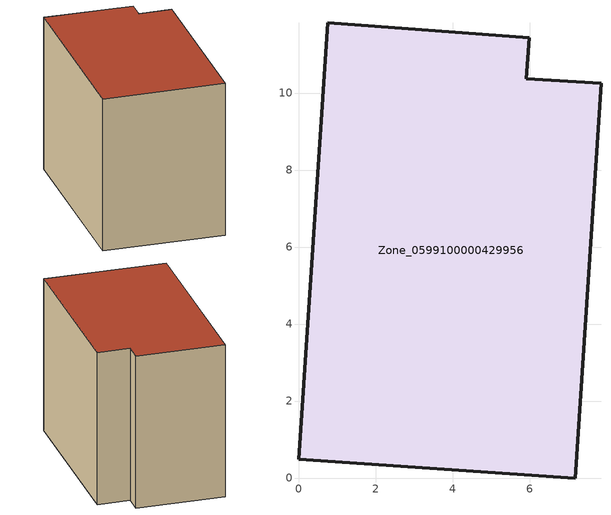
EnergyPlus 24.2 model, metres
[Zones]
Zone_0599100000429956
 floor ground (C_G): 0,0.5 0.76,11.82 6,11.44 5.92,10.38 7.86,10.26 7.18,0 z7.57
 wall outside (C_F): 5.92,10.38 6,11.44 0.76,11.82 0,0.5 7.18,0 7.86,10.26 5.92,10.38 z7.57:17.01
 roof outside (C_R): 7.18,0 7.86,10.26 5.92,10.38 6,11.44 0.76,11.82 0,0.5 z17.01
[BUILDING]
Pand.0599100000429956: North Axis=0; Terrain=City; Loads Convergence Tolerance Value=0.04; Temperature Convergence Tolerance Value=0.4; Solar Distribution=FullExterior; Maximum Number of Warmup Days=25; Minimum Number of Warmup Days=1
[Site:Location]
Rotterdam.The.Hague.AP_ZH_NLD Design_Conditions: Latitude=51.96; Longitude=4.45; Time Zone=1; Elevation=-4.5
[SITE:GROUNDTEMPERATURE:BUILDINGSURFACE]
18, 18, 18, 18, 18, 18, 18, 18, 18, 18, 18, 18
[MATERIAL] Thermal Absorptance=0.9; Solar Absorptance=0.7; Visible Absorptance=0.7
Name | Roughness | Thickness | Conductivity | Density | Specific Heat
G.TI.2006-2014 | MediumSmooth | 0.15 | 0.06 | 540 | 1210
F.TI.2006-2014 | Rough | 0.3 | 0.12 | 1920 | 840
R.TI.2006-2014 | MediumRough | 0.2 | 0.08 | 1500 | 1000
[CONSTRUCTION]
C_G: G.TI.2006-2014
C_F: F.TI.2006-2014
C_R: R.TI.2006-2014
[ZONE]
Zone_0599100000429956: Type=1; Multiplier=1; Ceiling Height=Autocalculate; Volume=Autocalculate; Floor Area=autocalculate; Part of Total Floor Area=Yes
[ZONEINFILTRATION:DESIGNFLOWRATE]
Infil_Zone_0599100000429956: Zone or ZoneList or Space or SpaceList=Zone_0599100000429956; Schedule=AlwaysOn; Design Flow Rate Calculation Method=Flow/Area; Flow Rate per Floor Area=0.0015; Constant Term Coefficient=1; Temperature Term Coefficient=0; Velocity Term Coefficient=0; Velocity Squared Term Coefficient=0
[HVACTEMPLATE:ZONE:IDEALLOADSAIRSYSTEM]
Zone_0599100000429956: Maximum Heating Supply Air Temperature=50; Minimum Cooling Supply Air Temperature=13; Maximum Heating Supply Air Humidity Ratio=0.0156; Minimum Cooling Supply Air Humidity Ratio=0.0077; Heating Limit=NoLimit; Cooling Limit=NoLimit; Dehumidification Control Type=ConstantSensibleHeatRatio; Cooling Sensible Heat Ratio=0.7; Dehumidification Setpoint=60; Humidification Control Type=None; Humidification Setpoint=30; Outdoor Air Method=None; Outdoor Air Flow Rate per Person=0.00944; Outdoor Air Flow Rate per Zone Floor Area=0; Outdoor Air Flow Rate per Zone=0; Demand Controlled Ventilation Type=None; Outdoor Air Economizer Type=NoEconomizer; Heat Recovery Type=None; Sensible Heat Recovery Effectiveness=0.7; Latent Heat Recovery Effectiveness=0.65
[ZONECONTROL:THERMOSTAT]
ThermostatControl_Zone_0599100000429956: Zone or ZoneList=Zone_0599100000429956; Control Type Schedule=DualSetpointControlType; Control 1=Thermostat_Zone_0599100000429956; Temperature Difference Between Cutout And Setpoint=0
[THERMOSTATSETPOINT:DUALSETPOINT]
Thermostat_Zone_0599100000429956: Heating Setpoint Temperature Schedule=HeatingSetpoint_Zone_0599100000429956; Cooling Setpoint Temperature Schedule=CoolingSetpoint_Zone_0599100000429956
[SCHEDULE:COMPACT]
HeatingSetpoint_Zone_0599100000429956: Through: 12/31, For: AllDays, Until: 24:00, 21
CoolingSetpoint_Zone_0599100000429956: Through: 12/31, For: AllDays, Until: 24:00, 24
DualSetpointControlType: Through: 12/31, For: AllDays, Until: 24:00, 4
AlwaysOn: Through: 12/31, For: AllDays, Until: 24:00, 1
